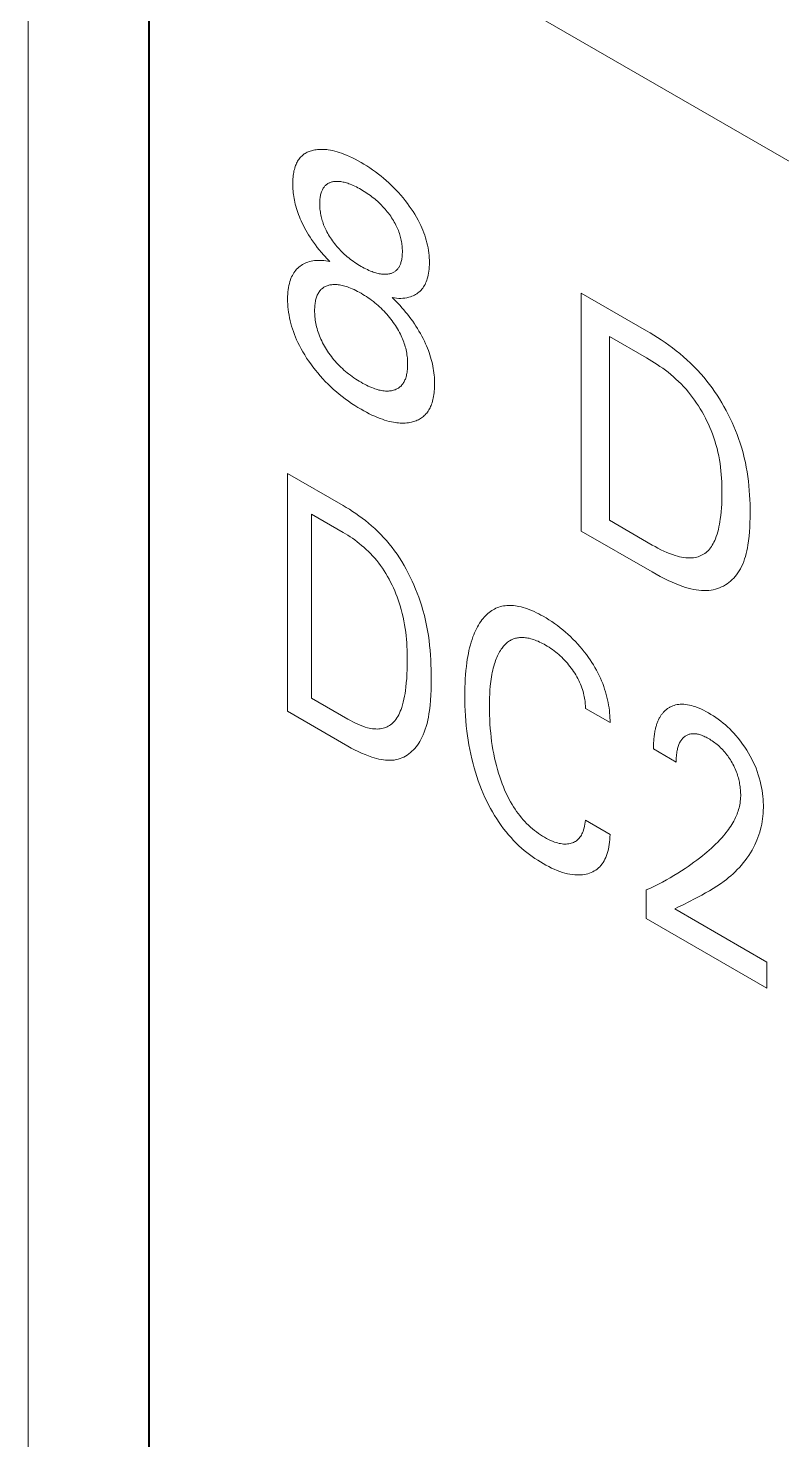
# Model space of a CAD drawing. Header units: inches. Extents: x 67578 to 72421, y -34894 to -31675.
# Drawn here: x 69240.18 to 69247.18, y -33303.25 to -33290.14 of the extents above; entities that cross this region are included whole.
import ezdxf

# ---------------------------------------------------------------- set-up
doc = ezdxf.new("R2010")
doc.units = ezdxf.units.IN
doc.header["$MEASUREMENT"] = 0

# ---------------------------------------------------------------- blocks, each defined once
blk = doc.blocks.new('ET200S')
at = {"lineweight": 0}
for p, q in [((75.7689, 31.5398), (65.8223, 37.2823)), ((64.7269, -33.3791), (64.7269, 36.9319)), ((65.428, 36.9285), (65.428, -28.555)), ((65.434, -33.3791), (65.434, 36.9319)), ((67.9539, 33.1939), (67.9539, 34.582)), ((67.9539, 34.582), (68.3347, 34.3621)), ((68.1183, 34.3297), (68.1183, 33.2564)), ((68.3347, 34.2047), (68.1183, 34.3297)), ((66.2406, 32.1418), (66.2406, 33.5298)), ((66.2406, 33.5298), (66.5643, 33.343)), ((66.3804, 33.2918), (66.3804, 32.2185)), ((66.5643, 33.1856), (66.3804, 33.2918)), ((68.367, 32.9554), (67.9539, 33.1939)), ((68.1183, 33.2564), (68.3679, 33.1123)), ((66.3804, 32.2185), (66.5925, 32.096)), ((66.5918, 31.939), (66.2406, 32.1418)), ((68.1219, 32.0758), (67.9786, 32.1585)), ((68.5079, 31.846), (68.3754, 31.9225)), ((67.9786, 31.5063), (68.1219, 31.4235)), ((68.3334, 30.9335), (68.3334, 31.0998)), ((68.5, 30.9889), (69.038, 30.6783)), ((69.038, 30.5268), (68.3334, 30.9335)), ((69.038, 30.6783), (69.038, 30.5268))]:
    blk.add_line(p, q, dxfattribs=at)
for points in [[(66.4779, 35.418), (66.4688, 35.4192), (66.4597, 35.4201), (66.4507, 35.4206), (66.4418, 35.4209), (66.4331, 35.4209), (66.4244, 35.4206), (66.4158, 35.4199), (66.4074, 35.4189), (66.3991, 35.4176), (66.3924, 35.4164), (66.3859, 35.4148), (66.3794, 35.4131), (66.3731, 35.4111), (66.3669, 35.4089), (66.3608, 35.4064), (66.3549, 35.4037), (66.3491, 35.4007), (66.3435, 35.3974), (66.338, 35.3939), (66.3327, 35.39), (66.3276, 35.3859), (66.323, 35.3817), (66.3186, 35.3773), (66.3143, 35.3727), (66.3103, 35.3678), (66.3064, 35.3626), (66.3027, 35.3572), (66.2992, 35.3516), (66.2959, 35.3457), (66.2928, 35.3397), (66.2899, 35.3334), (66.2872, 35.3269), (66.2847, 35.3201), (66.2821, 35.3121), (66.2798, 35.3039), (66.2778, 35.2954), (66.276, 35.2867), (66.2745, 35.2777), (66.2732, 35.2686), (66.2722, 35.2593), (66.2714, 35.2498), (66.2709, 35.2401), (66.2705, 35.2303), (66.2704, 35.2204), (66.2705, 35.2101), (66.2709, 35.1997), (66.2715, 35.1891), (66.2723, 35.1785), (66.2733, 35.1677), (66.2747, 35.1569), (66.2763, 35.1459), (66.2781, 35.1349), (66.2802, 35.1238), (66.2826, 35.1126), (66.2855, 35.1006), (66.2887, 35.0886), (66.2922, 35.0766), (66.2959, 35.0645), (66.3, 35.0524), (66.3044, 35.0403), (66.3091, 35.0282), (66.314, 35.0162), (66.3193, 35.0042), (66.3258, 34.9901), (66.3327, 34.9761), (66.3399, 34.9622), (66.3475, 34.9485), (66.3553, 34.9349), (66.3634, 34.9215), (66.3718, 34.9083), (66.3803, 34.8953), (66.3912, 34.8795), (66.4024, 34.864), (66.4138, 34.8488), (66.4255, 34.8341), (66.4374, 34.8198), (66.4496, 34.8059), (66.459, 34.7956), (66.4684, 34.7856), (66.478, 34.7759), (66.4877, 34.7664)], [(66.8506, 34.5559), (66.8636, 34.5538), (66.8764, 34.5524), (66.889, 34.5516), (66.9012, 34.5515), (66.9131, 34.5521), (66.9248, 34.5533), (66.9361, 34.5551), (66.9472, 34.5576), (66.9579, 34.5608), (66.9656, 34.5636), (66.9731, 34.5667), (66.9803, 34.5702), (66.9874, 34.574), (66.9942, 34.5783), (67.0008, 34.583), (67.0071, 34.588), (67.0132, 34.5935), (67.019, 34.5993), (67.0242, 34.6053), (67.0292, 34.6117), (67.0339, 34.6184), (67.0382, 34.6255), (67.0423, 34.6329), (67.0461, 34.6406), (67.0496, 34.6487), (67.0528, 34.6571), (67.0556, 34.6657), (67.0586, 34.6764), (67.0611, 34.6874), (67.0632, 34.6988), (67.0649, 34.7105), (67.0662, 34.7224), (67.0671, 34.7347), (67.0677, 34.7473), (67.0678, 34.76), (67.0676, 34.7739), (67.067, 34.788), (67.066, 34.8022), (67.0645, 34.8167), (67.0625, 34.8314), (67.06, 34.8462), (67.057, 34.8612), (67.0535, 34.8763), (67.0498, 34.8906), (67.0455, 34.9051), (67.0408, 34.9196), (67.0356, 34.9341), (67.03, 34.9486), (67.0239, 34.963), (67.0175, 34.9773), (67.0107, 34.9915), (67.0018, 35.0087), (66.9924, 35.0256), (66.9826, 35.0422), (66.9723, 35.0586), (66.9616, 35.0746), (66.9505, 35.0904), (66.9392, 35.1058), (66.9267, 35.1221), (66.9139, 35.138), (66.9008, 35.1534), (66.8875, 35.1685), (66.874, 35.1831), (66.8603, 35.1972), (66.8457, 35.2117), (66.8309, 35.2257), (66.8159, 35.2392), (66.8008, 35.2522), (66.7856, 35.2647), (66.7703, 35.2768), (66.7536, 35.2893), (66.7368, 35.3014), (66.7199, 35.3129), (66.703, 35.3239), (66.6861, 35.3343), (66.6691, 35.3444), (66.6522, 35.3539), (66.6353, 35.363), (66.6184, 35.3715), (66.6015, 35.3795), (66.5847, 35.3868), (66.5679, 35.3936), (66.5548, 35.3984), (66.5418, 35.4029), (66.5288, 35.4069), (66.5159, 35.4104), (66.5031, 35.4134), (66.4905, 35.416), (66.4779, 35.418)], [(66.5022, 34.8879), (66.4964, 34.8962), (66.4907, 34.9046), (66.4852, 34.9131), (66.4799, 34.9218), (66.4749, 34.9306), (66.47, 34.9395), (66.4654, 34.9485), (66.461, 34.9576), (66.4574, 34.9655), (66.454, 34.9735), (66.4509, 34.9815), (66.4479, 34.9895), (66.4452, 34.9976), (66.4426, 35.0056), (66.4403, 35.0136), (66.4382, 35.0216), (66.4363, 35.0296), (66.4344, 35.0381), (66.4329, 35.0467), (66.4315, 35.0551), (66.4304, 35.0634), (66.4295, 35.0717), (66.4289, 35.0799), (66.4284, 35.088), (66.4281, 35.0959), (66.428, 35.1038), (66.4281, 35.1108), (66.4283, 35.1176), (66.4287, 35.1244), (66.4293, 35.131), (66.43, 35.1375), (66.4309, 35.1439), (66.432, 35.1502), (66.4332, 35.1562), (66.4347, 35.1621), (66.4364, 35.1679), (66.4379, 35.1725), (66.4396, 35.177), (66.4415, 35.1814), (66.4435, 35.1856), (66.4456, 35.1897), (66.4479, 35.1936), (66.4503, 35.1974), (66.4529, 35.2009), (66.4556, 35.2043), (66.4584, 35.2075), (66.4614, 35.2105), (66.4646, 35.2134), (66.4679, 35.2161), (66.4714, 35.2186), (66.475, 35.2209), (66.4787, 35.223), (66.4825, 35.2249), (66.4864, 35.2266), (66.4904, 35.2282), (66.4945, 35.2295), (66.4987, 35.2307), (66.503, 35.2317), (66.5086, 35.2328), (66.5143, 35.2335), (66.52, 35.2341), (66.5259, 35.2343), (66.5319, 35.2343), (66.5379, 35.2341), (66.544, 35.2336), (66.5502, 35.2329), (66.557, 35.2318), (66.5638, 35.2305), (66.5706, 35.229), (66.5776, 35.2272), (66.5845, 35.2252), (66.5915, 35.223), (66.5986, 35.2206), (66.6056, 35.2179), (66.6146, 35.2143), (66.6237, 35.2104), (66.6327, 35.2062), (66.6418, 35.2018), (66.6509, 35.1971), (66.66, 35.1921), (66.6691, 35.187), (66.6782, 35.1816), (66.6874, 35.176), (66.6965, 35.1702), (66.7055, 35.1642), (66.7146, 35.1579), (66.7236, 35.1514), (66.7327, 35.1446), (66.7407, 35.1383), (66.7488, 35.1317), (66.7567, 35.125), (66.7647, 35.118), (66.7725, 35.1107), (66.7803, 35.1033), (66.788, 35.0956), (66.7951, 35.0882), (66.8021, 35.0807), (66.809, 35.0729), (66.8157, 35.0649), (66.8224, 35.0568), (66.8289, 35.0484), (66.8353, 35.0399), (66.8364, 35.0383)], [(66.8364, 35.0383), (66.8421, 35.0302), (66.8477, 35.0221), (66.853, 35.0138), (66.8582, 35.0054), (66.8632, 34.9968), (66.868, 34.9882), (66.8726, 34.9794), (66.8769, 34.9706), (66.8805, 34.9627), (66.8839, 34.9548), (66.8871, 34.9468), (66.8901, 34.9389), (66.8929, 34.9309), (66.8955, 34.9229), (66.8978, 34.9149), (66.9, 34.907), (66.9019, 34.8991), (66.9037, 34.8906), (66.9053, 34.8822), (66.9067, 34.8738), (66.9078, 34.8655), (66.9087, 34.8573), (66.9094, 34.8492), (66.9099, 34.8412), (66.9101, 34.8333), (66.9102, 34.8254), (66.9102, 34.8184), (66.9099, 34.8115), (66.9096, 34.8047), (66.909, 34.798), (66.9083, 34.7914), (66.9074, 34.7849), (66.9064, 34.7786), (66.9051, 34.7725), (66.9037, 34.7665), (66.902, 34.7607), (66.9005, 34.756), (66.8988, 34.7514), (66.897, 34.7469), (66.895, 34.7427), (66.8929, 34.7385), (66.8906, 34.7345), (66.8882, 34.7307), (66.8857, 34.7271), (66.883, 34.7236), (66.8802, 34.7203), (66.8773, 34.7172), (66.8741, 34.7143), (66.8708, 34.7115), (66.8674, 34.7089), (66.8639, 34.7065), (66.8602, 34.7044), (66.8564, 34.7024), (66.8525, 34.7006), (66.8486, 34.6989), (66.8445, 34.6975), (66.8403, 34.6962), (66.8361, 34.6951), (66.8312, 34.694), (66.8261, 34.6932), (66.821, 34.6925), (66.8158, 34.6921), (66.8105, 34.6918), (66.8052, 34.6918), (66.7998, 34.692), (66.7943, 34.6923), (66.7888, 34.6929), (66.782, 34.6938), (66.7752, 34.695), (66.7683, 34.6965), (66.7614, 34.6982), (66.7544, 34.7002), (66.7473, 34.7023), (66.7402, 34.7047), (66.7331, 34.7073), (66.7241, 34.7109), (66.7149, 34.7148), (66.7058, 34.719), (66.6967, 34.7235), (66.6875, 34.7282), (66.6783, 34.7332), (66.6691, 34.7384), (66.6599, 34.7438), (66.6508, 34.7494), (66.6416, 34.7553), (66.6325, 34.7614), (66.6233, 34.7677), (66.6142, 34.7743), (66.6051, 34.7812), (66.597, 34.7876), (66.5889, 34.7943), (66.5809, 34.8012), (66.5729, 34.8083), (66.565, 34.8156), (66.5572, 34.8232), (66.5495, 34.8311), (66.5424, 34.8386), (66.5354, 34.8463), (66.5285, 34.8542), (66.5217, 34.8624), (66.515, 34.8707), (66.5085, 34.8792), (66.5022, 34.8879)], [(66.4877, 34.7664), (66.4757, 34.7687), (66.4638, 34.7705), (66.4521, 34.7719), (66.4404, 34.7728), (66.4295, 34.7732), (66.4186, 34.7732), (66.408, 34.7727), (66.3976, 34.7717), (66.3876, 34.7702), (66.3779, 34.7683), (66.3684, 34.7658), (66.359, 34.763), (66.3508, 34.76), (66.3428, 34.7566), (66.3349, 34.7528), (66.3273, 34.7487), (66.32, 34.7441), (66.3129, 34.7391), (66.306, 34.7337), (66.2995, 34.7278), (66.2932, 34.7215), (66.2876, 34.7151), (66.2823, 34.7082), (66.2772, 34.701), (66.2725, 34.6934), (66.2681, 34.6855), (66.264, 34.6771), (66.2603, 34.6685), (66.2568, 34.6595), (66.2538, 34.6502), (66.2506, 34.6387), (66.2479, 34.6269), (66.2456, 34.6147), (66.2438, 34.6022), (66.2424, 34.5893), (66.2414, 34.5761), (66.2408, 34.5627), (66.2406, 34.549), (66.2408, 34.5337), (66.2414, 34.5182), (66.2425, 34.5024), (66.2441, 34.4864), (66.2462, 34.4702), (66.2488, 34.4539), (66.2519, 34.4374), (66.2556, 34.4207), (66.2595, 34.4049), (66.264, 34.3891), (66.2689, 34.3732), (66.2743, 34.3573), (66.2802, 34.3414), (66.2865, 34.3256), (66.2932, 34.3098), (66.3004, 34.2941), (66.3096, 34.2755), (66.3194, 34.2571), (66.3297, 34.2389), (66.3405, 34.2211), (66.3517, 34.2035), (66.3633, 34.1862), (66.3752, 34.1693), (66.3887, 34.1511), (66.4025, 34.1333), (66.4166, 34.1161), (66.431, 34.0992), (66.4456, 34.0829), (66.4605, 34.067), (66.4764, 34.0509), (66.4925, 34.0353), (66.5088, 34.0203), (66.5252, 34.0059), (66.5418, 33.992), (66.5585, 33.9787), (66.5768, 33.9647), (66.5952, 33.9514), (66.6136, 33.9388), (66.6321, 33.9267), (66.6506, 33.9151), (66.6691, 33.9042), (66.6851, 33.8952), (66.701, 33.8865), (66.7169, 33.8784), (66.7328, 33.8707), (66.7486, 33.8634), (66.7644, 33.8567), (66.7802, 33.8506), (66.7935, 33.8457), (66.8068, 33.8413), (66.82, 33.8374), (66.8331, 33.8339), (66.8462, 33.8308), (66.8591, 33.8283)], [(66.4818, 34.2312), (66.48, 34.2337), (66.4736, 34.2432), (66.4673, 34.2528), (66.4613, 34.2626), (66.4554, 34.2725), (66.4498, 34.2825), (66.4445, 34.2926), (66.4394, 34.3029), (66.4346, 34.3132), (66.4301, 34.3234), (66.426, 34.3337), (66.4221, 34.344), (66.4186, 34.3544), (66.4153, 34.3647), (66.4123, 34.375), (66.4097, 34.3853), (66.4073, 34.3955), (66.4053, 34.4053), (66.4035, 34.4151), (66.4021, 34.4247), (66.4008, 34.4343), (66.3999, 34.4438), (66.3991, 34.4532), (66.3986, 34.4624), (66.3983, 34.4716), (66.3982, 34.4806), (66.3983, 34.4885), (66.3986, 34.4963), (66.399, 34.5039), (66.3996, 34.5115), (66.4004, 34.5189), (66.4014, 34.5261), (66.4026, 34.5332), (66.404, 34.5401), (66.4056, 34.5469), (66.4075, 34.5534), (66.4094, 34.5593), (66.4115, 34.5649), (66.4138, 34.5704), (66.4163, 34.5757), (66.419, 34.5808), (66.4219, 34.5856), (66.425, 34.5902), (66.4282, 34.5946), (66.4317, 34.5987), (66.4353, 34.6026), (66.4393, 34.6063), (66.4434, 34.6098), (66.4476, 34.613), (66.4521, 34.6159), (66.4567, 34.6186), (66.4614, 34.621), (66.4663, 34.6231), (66.4713, 34.625), (66.4765, 34.6267), (66.4817, 34.6282), (66.4873, 34.6295), (66.4929, 34.6305), (66.4987, 34.6313), (66.5046, 34.6319), (66.5105, 34.6322), (66.5166, 34.6323), (66.5227, 34.6322), (66.5288, 34.6318), (66.5351, 34.6313), (66.5427, 34.6303), (66.5503, 34.629), (66.5581, 34.6274), (66.5659, 34.6256), (66.5737, 34.6234), (66.5816, 34.621), (66.5896, 34.6184), (66.5976, 34.6155), (66.6077, 34.6115), (66.6179, 34.6072), (66.6281, 34.6026), (66.6383, 34.5976), (66.6486, 34.5923), (66.6589, 34.5868), (66.6691, 34.581), (66.6795, 34.5749), (66.6898, 34.5685), (66.7001, 34.5619), (66.7104, 34.555), (66.7207, 34.5479), (66.731, 34.5404), (66.7412, 34.5326), (66.7503, 34.5253), (66.7595, 34.5178), (66.7685, 34.51), (66.7775, 34.5019), (66.7864, 34.4936), (66.7952, 34.4849), (66.8039, 34.476), (66.812, 34.4675), (66.8199, 34.4587), (66.8277, 34.4496), (66.8353, 34.4404), (66.8428, 34.4309), (66.8502, 34.4212), (66.8574, 34.4113)], [(66.8591, 33.8283), (66.8781, 33.8255), (66.8881, 33.8245), (66.8979, 33.8238), (66.9076, 33.8235), (66.9171, 33.8235), (66.9266, 33.8239), (66.9359, 33.8246), (66.9451, 33.8257), (66.9542, 33.8271), (66.9631, 33.8289), (66.9701, 33.8306), (66.977, 33.8326), (66.9839, 33.8348), (66.9905, 33.8373), (66.9971, 33.8401), (67.0035, 33.8431), (67.0097, 33.8464), (67.0158, 33.85), (67.0217, 33.8538), (67.0275, 33.858), (67.033, 33.8625), (67.0383, 33.8672), (67.0432, 33.8721), (67.0479, 33.8772), (67.0524, 33.8826), (67.0566, 33.8882), (67.0607, 33.8941), (67.0646, 33.9003), (67.0683, 33.9067), (67.0718, 33.9133), (67.075, 33.9202), (67.078, 33.9273), (67.0809, 33.9346), (67.0835, 33.9422), (67.0862, 33.9512), (67.0887, 33.9605), (67.0908, 33.97), (67.0927, 33.9798), (67.0943, 33.9898), (67.0957, 34), (67.0967, 34.0104), (67.0975, 34.021), (67.0981, 34.0317), (67.0984, 34.0426), (67.0985, 34.0537), (67.0983, 34.0661), (67.0979, 34.0786), (67.0971, 34.0912), (67.096, 34.104), (67.0946, 34.117), (67.0928, 34.13), (67.0907, 34.1432), (67.0882, 34.1565), (67.0854, 34.1699), (67.0823, 34.1828), (67.0789, 34.1957), (67.0751, 34.2087), (67.071, 34.2216), (67.0666, 34.2347), (67.0619, 34.2477), (67.0569, 34.2607), (67.0515, 34.2736), (67.0459, 34.2865), (67.0388, 34.3017), (67.0314, 34.3167), (67.0236, 34.3316), (67.0155, 34.3463), (67.0071, 34.3609), (66.9983, 34.3753), (66.9893, 34.3894), (66.9801, 34.4034), (66.9704, 34.4175), (66.9604, 34.4314), (66.9503, 34.445), (66.94, 34.4584), (66.9294, 34.4715), (66.9187, 34.4844), (66.9078, 34.4969), (66.8968, 34.5092), (66.8854, 34.5214), (66.874, 34.5332), (66.8623, 34.5447), (66.8506, 34.5559)], [(66.8574, 34.4113), (66.8639, 34.4019), (66.8703, 34.3924), (66.8765, 34.3828), (66.8824, 34.373), (66.8881, 34.3631), (66.8936, 34.353), (66.8989, 34.3428), (66.9038, 34.3326), (66.9078, 34.3236), (66.9116, 34.3146), (66.9152, 34.3055), (66.9185, 34.2965), (66.9216, 34.2874), (66.9245, 34.2783), (66.9271, 34.2692), (66.9295, 34.2602), (66.9316, 34.2513), (66.9337, 34.2416), (66.9354, 34.232), (66.937, 34.2224), (66.9382, 34.213), (66.9392, 34.2037), (66.9399, 34.1944), (66.9405, 34.1853), (66.9408, 34.1762), (66.9409, 34.1673), (66.9408, 34.1593), (66.9406, 34.1513), (66.9402, 34.1435), (66.9396, 34.1358), (66.9388, 34.1282), (66.9378, 34.1207), (66.9366, 34.1135), (66.9352, 34.1064), (66.9336, 34.0995), (66.9317, 34.0927), (66.9298, 34.0867), (66.9277, 34.0809), (66.9255, 34.0753), (66.923, 34.0699), (66.9203, 34.0647), (66.9175, 34.0597), (66.9144, 34.0549), (66.9112, 34.0504), (66.9078, 34.0461), (66.9042, 34.0421), (66.9003, 34.0382), (66.8963, 34.0347), (66.892, 34.0314), (66.8876, 34.0283), (66.8831, 34.0256), (66.8784, 34.023), (66.8735, 34.0208), (66.8686, 34.0187), (66.8635, 34.0169), (66.8583, 34.0153), (66.8527, 34.0139), (66.847, 34.0127), (66.8412, 34.0118), (66.8354, 34.0111), (66.8294, 34.0107), (66.8233, 34.0105), (66.8172, 34.0105), (66.811, 34.0108), (66.8047, 34.0113), (66.7971, 34.0122), (66.7893, 34.0134), (66.7815, 34.0149), (66.7737, 34.0167), (66.7657, 34.0188), (66.7577, 34.0212), (66.7497, 34.0238), (66.7416, 34.0267), (66.7314, 34.0307), (66.7211, 34.035), (66.7107, 34.0397), (66.7003, 34.0447), (66.69, 34.0501), (66.6795, 34.0557), (66.6691, 34.0616), (66.6587, 34.0677), (66.6483, 34.0741), (66.6379, 34.0808), (66.6276, 34.0877), (66.6172, 34.095), (66.6069, 34.1025), (66.5966, 34.1104), (66.5874, 34.1178), (66.5782, 34.1255), (66.5691, 34.1334), (66.5601, 34.1416), (66.5512, 34.15), (66.5423, 34.1588), (66.5336, 34.1678), (66.5258, 34.1762), (66.5181, 34.1849), (66.5105, 34.1937), (66.5031, 34.2028), (66.4958, 34.2121), (66.4887, 34.2215), (66.4818, 34.2312)], [(68.367, 32.9554), (68.3903, 32.9422), (68.4137, 32.9295), (68.4371, 32.9173), (68.4606, 32.9058), (68.4841, 32.895), (68.5074, 32.885), (68.5306, 32.876), (68.5468, 32.8703), (68.5628, 32.8651), (68.5787, 32.8605), (68.5945, 32.8565), (68.6101, 32.8531), (68.6255, 32.8503), (68.6408, 32.8483), (68.6558, 32.847), (68.6706, 32.8464), (68.6851, 32.8466), (68.6984, 32.8476), (68.7115, 32.8492), (68.7243, 32.8515), (68.7369, 32.8545), (68.7491, 32.8582), (68.7611, 32.8625), (68.7727, 32.8675), (68.784, 32.8731), (68.795, 32.8793), (68.8056, 32.8861), (68.8159, 32.8935), (68.8257, 32.9015), (68.8352, 32.9101), (68.8442, 32.9192), (68.8528, 32.9289), (68.861, 32.9391), (68.8687, 32.9498), (68.8759, 32.9611), (68.8833, 32.9739), (68.8901, 32.9873), (68.8963, 33.0013), (68.9021, 33.0158), (68.9073, 33.0308), (68.9121, 33.0462), (68.9164, 33.0621), (68.9203, 33.0785), (68.9237, 33.0952), (68.9268, 33.1123), (68.9305, 33.1374), (68.9334, 33.1631), (68.9357, 33.1893), (68.9375, 33.2161), (68.9386, 33.2433), (68.9393, 33.2709), (68.9396, 33.2987), (68.9394, 33.3247), (68.9389, 33.3509), (68.9381, 33.3773), (68.9367, 33.4039), (68.9349, 33.4306), (68.9326, 33.4575), (68.9297, 33.4845), (68.9263, 33.5117), (68.9222, 33.539), (68.9174, 33.5665), (68.9119, 33.5942), (68.9056, 33.6219), (68.8986, 33.6498), (68.8907, 33.6779), (68.882, 33.706), (68.8723, 33.7343), (68.8637, 33.7576), (68.8544, 33.781), (68.8445, 33.8044), (68.8341, 33.8278), (68.8231, 33.851), (68.8115, 33.8742), (68.7994, 33.8971), (68.7868, 33.9198), (68.7738, 33.9423), (68.7603, 33.9645), (68.7463, 33.9863), (68.7319, 34.0077), (68.7172, 34.0287), (68.702, 34.0493), (68.6865, 34.0693), (68.6707, 34.0888), (68.6515, 34.1112), (68.6319, 34.1327), (68.6118, 34.1535), (68.5915, 34.1735), (68.5709, 34.1928), (68.55, 34.2113), (68.5289, 34.2292), (68.5075, 34.2463), (68.4861, 34.2628), (68.4645, 34.2787), (68.4429, 34.294), (68.4212, 34.3087), (68.3995, 34.3228), (68.3778, 34.3364), (68.3562, 34.3495), (68.3347, 34.3621)], [(68.3347, 34.2047), (68.3503, 34.1955), (68.3661, 34.186), (68.3819, 34.176), (68.3977, 34.1657), (68.4135, 34.1549), (68.4293, 34.1437), (68.445, 34.1321), (68.4607, 34.12), (68.4762, 34.1074), (68.4916, 34.0943), (68.5068, 34.0807), (68.5218, 34.0666), (68.5366, 34.0519), (68.5511, 34.0367), (68.5654, 34.0209), (68.5794, 34.0045), (68.5917, 33.9892), (68.6038, 33.9734), (68.6155, 33.9572), (68.627, 33.9406), (68.638, 33.9236), (68.6488, 33.9063), (68.6591, 33.8888), (68.669, 33.871), (68.6786, 33.853), (68.6877, 33.8349), (68.6964, 33.8166), (68.7046, 33.7983), (68.7123, 33.7799), (68.7195, 33.7614), (68.7262, 33.743), (68.7337, 33.7206), (68.7404, 33.6982), (68.7464, 33.6759), (68.7517, 33.6538), (68.7564, 33.6318), (68.7604, 33.6099), (68.7639, 33.5881), (68.7668, 33.5665), (68.7692, 33.5451), (68.7711, 33.5238), (68.7727, 33.5027), (68.7738, 33.4818), (68.7745, 33.461), (68.775, 33.4405), (68.7751, 33.4202), (68.775, 33.3969), (68.7745, 33.3739), (68.7736, 33.3512), (68.7723, 33.3288), (68.7705, 33.3068), (68.7683, 33.2851), (68.7656, 33.2637), (68.7632, 33.2483), (68.7606, 33.2331), (68.7576, 33.2182), (68.7543, 33.2035), (68.7505, 33.1892), (68.7464, 33.1752), (68.7419, 33.1616), (68.7369, 33.1485), (68.7328, 33.1388), (68.7284, 33.1295), (68.7238, 33.1204), (68.7188, 33.1117), (68.7135, 33.1034), (68.7079, 33.0955), (68.702, 33.088), (68.6957, 33.081), (68.6891, 33.0744), (68.6824, 33.0686), (68.6754, 33.0633), (68.6681, 33.0585), (68.6606, 33.0541), (68.6527, 33.0503), (68.6446, 33.0469), (68.6363, 33.044), (68.6277, 33.0415), (68.6189, 33.0396), (68.6099, 33.0382), (68.5988, 33.0371), (68.5874, 33.0367), (68.5758, 33.037), (68.564, 33.0379), (68.5521, 33.0394), (68.5399, 33.0415), (68.5277, 33.0441), (68.5153, 33.0472), (68.5028, 33.0508), (68.4862, 33.0562), (68.4694, 33.0624), (68.4526, 33.0693), (68.4357, 33.0768), (68.4188, 33.0849), (68.4018, 33.0936), (68.3849, 33.1027), (68.3679, 33.1123)], [(66.5918, 31.939), (66.6118, 31.9278), (66.6318, 31.9171), (66.652, 31.907), (66.6721, 31.8976), (66.6922, 31.889), (66.7122, 31.8812), (66.7321, 31.8743), (66.7459, 31.87), (66.7596, 31.8663), (66.7731, 31.8631), (66.7864, 31.8605), (66.7996, 31.8584), (66.8126, 31.857), (66.8254, 31.8562), (66.8379, 31.856), (66.8502, 31.8566), (66.8622, 31.8578), (66.874, 31.8598), (66.8856, 31.8626), (66.8968, 31.8661), (66.9077, 31.8702), (66.9183, 31.8751), (66.9286, 31.8806), (66.9385, 31.8867), (66.9481, 31.8934), (66.9573, 31.9007), (66.9662, 31.9086), (66.9748, 31.9169), (66.983, 31.9258), (66.9908, 31.9352), (66.9983, 31.9451), (67.0054, 31.9554), (67.0121, 31.9661), (67.0184, 31.9773), (67.0244, 31.9888), (67.0315, 32.0043), (67.038, 32.0203), (67.0439, 32.0369), (67.0492, 32.054), (67.054, 32.0716), (67.0583, 32.0896), (67.062, 32.1081), (67.0653, 32.127), (67.0681, 32.1463), (67.0716, 32.1758), (67.0743, 32.206), (67.0762, 32.2369), (67.0775, 32.2682), (67.0782, 32.2999), (67.0784, 32.3319), (67.0783, 32.3593), (67.0779, 32.3868), (67.0771, 32.4144), (67.0759, 32.4423), (67.0743, 32.4703), (67.0721, 32.4985), (67.0693, 32.5269), (67.066, 32.5555), (67.062, 32.5843), (67.0572, 32.6133), (67.0518, 32.6425), (67.0455, 32.672), (67.0384, 32.7016), (67.0303, 32.7315), (67.0213, 32.7617), (67.0137, 32.7851), (67.0055, 32.8085), (66.9968, 32.832), (66.9875, 32.8555), (66.9776, 32.879), (66.9671, 32.9023), (66.9562, 32.9254), (66.9447, 32.9484), (66.9326, 32.9711), (66.9201, 32.9934), (66.907, 33.0154), (66.8935, 33.037), (66.8795, 33.0581), (66.8649, 33.0787), (66.8499, 33.0987), (66.8341, 33.1186), (66.8177, 33.1379), (66.801, 33.1565), (66.7839, 33.1745), (66.7664, 33.1918), (66.7487, 33.2085), (66.7307, 33.2246), (66.7126, 33.2401), (66.6942, 33.255), (66.6757, 33.2693), (66.6571, 33.283), (66.6385, 33.2961), (66.6199, 33.3087), (66.6013, 33.3207), (66.5827, 33.3321), (66.5643, 33.343)], [(66.5643, 33.1856), (66.5777, 33.1776), (66.5913, 33.1693), (66.6048, 33.1605), (66.6184, 33.1513), (66.632, 33.1417), (66.6455, 33.1316), (66.659, 33.1212), (66.6724, 33.1102), (66.6856, 33.0989), (66.6987, 33.087), (66.7116, 33.0748), (66.7243, 33.0621), (66.7367, 33.0489), (66.7489, 33.0352), (66.7608, 33.0211), (66.7723, 33.0066), (66.7833, 32.9918), (66.7939, 32.9766), (66.8042, 32.961), (66.8141, 32.9451), (66.8236, 32.9288), (66.8327, 32.9123), (66.8415, 32.8956), (66.8498, 32.8786), (66.8578, 32.8616), (66.8654, 32.8443), (66.8725, 32.827), (66.8793, 32.8097), (66.8857, 32.7924), (66.8916, 32.775), (66.8971, 32.7578), (66.9037, 32.7353), (66.9095, 32.7131), (66.9147, 32.691), (66.9193, 32.6691), (66.9233, 32.6474), (66.9267, 32.6258), (66.9296, 32.6044), (66.9321, 32.5832), (66.9341, 32.5621), (66.9356, 32.5412), (66.9368, 32.5205), (66.9377, 32.4999), (66.9383, 32.4795), (66.9386, 32.4593), (66.9387, 32.4392), (66.9385, 32.4121), (66.9379, 32.3854), (66.9368, 32.359), (66.9353, 32.3329), (66.9332, 32.3072), (66.9306, 32.2819), (66.9283, 32.2641), (66.9257, 32.2466), (66.9227, 32.2294), (66.9192, 32.2125), (66.9154, 32.1959), (66.911, 32.1798), (66.9062, 32.1641), (66.9023, 32.1531), (66.8981, 32.1423), (66.8937, 32.1318), (66.8888, 32.1217), (66.8836, 32.1121), (66.878, 32.1029), (66.872, 32.0941), (66.8655, 32.086), (66.86, 32.0798), (66.8542, 32.0739), (66.8481, 32.0685), (66.8418, 32.0635), (66.8351, 32.0589), (66.8282, 32.0548), (66.8211, 32.0511), (66.8137, 32.0479), (66.8061, 32.0451), (66.7982, 32.0429), (66.7899, 32.041), (66.7814, 32.0398), (66.7726, 32.039), (66.7637, 32.0387), (66.7546, 32.0388), (66.7454, 32.0394), (66.736, 32.0405), (66.7265, 32.042), (66.7169, 32.0439), (66.7072, 32.0462), (66.6931, 32.0502), (66.679, 32.0549), (66.6647, 32.0603), (66.6503, 32.0664), (66.6359, 32.073), (66.6215, 32.0802), (66.607, 32.0879), (66.5925, 32.096)], [(68.1219, 32.0758), (68.122, 32.0896), (68.1216, 32.1036), (68.1209, 32.118), (68.1197, 32.1326), (68.1182, 32.1473), (68.1163, 32.1623), (68.1139, 32.1775), (68.1111, 32.1927), (68.1079, 32.2081), (68.1043, 32.2239), (68.1001, 32.2398), (68.0956, 32.2557), (68.0906, 32.2716), (68.0851, 32.2875), (68.0792, 32.3034), (68.0728, 32.3192), (68.0659, 32.335), (68.0586, 32.3508), (68.0508, 32.3665), (68.0425, 32.382), (68.0339, 32.3973), (68.0249, 32.4124), (68.0155, 32.4273), (68.0059, 32.442), (67.9959, 32.4564), (67.984, 32.4729), (67.9717, 32.489), (67.9592, 32.5046), (67.9463, 32.5198), (67.9332, 32.5346), (67.9199, 32.549), (67.9056, 32.5636), (67.8912, 32.5777), (67.8765, 32.5913), (67.8617, 32.6043), (67.8468, 32.6169), (67.8318, 32.629), (67.8153, 32.6417), (67.7986, 32.6538), (67.782, 32.6653), (67.7652, 32.6763), (67.7484, 32.6867), (67.7316, 32.6966), (67.7186, 32.7039), (67.7056, 32.7108), (67.6926, 32.7174), (67.6796, 32.7236), (67.6666, 32.7294), (67.6537, 32.7348), (67.6409, 32.7397), (67.6281, 32.7441), (67.6155, 32.748), (67.6029, 32.7514), (67.5904, 32.7543), (67.58, 32.7562), (67.5696, 32.7578), (67.5593, 32.7589), (67.5492, 32.7596), (67.5392, 32.7599), (67.5294, 32.7598), (67.5197, 32.7592), (67.5101, 32.7583), (67.5008, 32.7569), (67.4916, 32.755), (67.4826, 32.7528), (67.4738, 32.7501), (67.4649, 32.7468), (67.4562, 32.7431), (67.4477, 32.7389), (67.4395, 32.7343), (67.4314, 32.7293), (67.4237, 32.7239), (67.4161, 32.7181), (67.4088, 32.712), (67.4017, 32.7055), (67.3949, 32.6986), (67.3883, 32.6915), (67.3819, 32.684), (67.3746, 32.6749), (67.3676, 32.6653), (67.3609, 32.6553), (67.3545, 32.645), (67.3485, 32.6344), (67.3427, 32.6234), (67.3372, 32.6121), (67.3319, 32.6006), (67.327, 32.5887), (67.3223, 32.5765), (67.3169, 32.5611), (67.3119, 32.5453), (67.3072, 32.5292), (67.3029, 32.5127), (67.299, 32.4959), (67.2954, 32.4788), (67.2922, 32.4614), (67.2892, 32.4438), (67.2866, 32.426), (67.2836, 32.4028), (67.2811, 32.3793), (67.2791, 32.3554), (67.2775, 32.3313), (67.2762, 32.3069), (67.2754, 32.2823), (67.2749, 32.2575), (67.2747, 32.2324)], [(67.4232, 32.2887), (67.4263, 32.3166), (67.4281, 32.3299), (67.4301, 32.3431), (67.4323, 32.3561), (67.4348, 32.3689), (67.4375, 32.3815), (67.4405, 32.3939), (67.4437, 32.406), (67.4471, 32.418), (67.4509, 32.4296), (67.4541, 32.4387), (67.4575, 32.4477), (67.4611, 32.4564), (67.4648, 32.465), (67.4688, 32.4733), (67.473, 32.4814), (67.4774, 32.4892), (67.482, 32.4969), (67.4869, 32.5042), (67.4919, 32.5113), (67.4961, 32.5167), (67.5004, 32.5219), (67.5049, 32.5269), (67.5095, 32.5317), (67.5142, 32.5363), (67.5191, 32.5407), (67.5242, 32.5448), (67.5294, 32.5487), (67.5348, 32.5523), (67.5403, 32.5556), (67.546, 32.5587), (67.5518, 32.5615), (67.5578, 32.564), (67.5637, 32.566), (67.5696, 32.5678), (67.5757, 32.5694), (67.5819, 32.5706), (67.5883, 32.5716), (67.5947, 32.5723), (67.6013, 32.5727), (67.608, 32.5728), (67.6147, 32.5727), (67.6216, 32.5723), (67.6285, 32.5716), (67.6355, 32.5707), (67.6426, 32.5695), (67.6509, 32.5678), (67.6593, 32.5657), (67.6678, 32.5632), (67.6764, 32.5604), (67.685, 32.5573), (67.6937, 32.5539), (67.7024, 32.5503), (67.7111, 32.5463), (67.7198, 32.542), (67.7286, 32.5376), (67.7373, 32.5328), (67.7461, 32.5279), (67.756, 32.522), (67.7659, 32.5158), (67.7757, 32.5094), (67.7855, 32.5026), (67.7953, 32.4954), (67.805, 32.488), (67.8139, 32.4808), (67.8227, 32.4732), (67.8315, 32.4654), (67.8402, 32.4573), (67.8487, 32.4489), (67.8571, 32.4401), (67.8651, 32.4315), (67.8729, 32.4226), (67.8806, 32.4134), (67.8881, 32.404), (67.8954, 32.3943), (67.9025, 32.3844), (67.9093, 32.3746), (67.9159, 32.3645), (67.9223, 32.3542), (67.9284, 32.3438), (67.9342, 32.3333), (67.9396, 32.3226), (67.9448, 32.3118), (67.9495, 32.3012), (67.9538, 32.2904), (67.9577, 32.2796), (67.9614, 32.2688), (67.9646, 32.258), (67.9675, 32.2473), (67.9701, 32.2365), (67.972, 32.2275), (67.9737, 32.2185), (67.9751, 32.2095), (67.9763, 32.2007), (67.9772, 32.192), (67.9779, 32.1834), (67.9784, 32.175), (67.9786, 32.1667), (67.9786, 32.1585)], [(67.9786, 31.5063), (67.9773, 31.4946), (67.9757, 31.4832), (67.9736, 31.4721), (67.971, 31.4612), (67.968, 31.4508), (67.9646, 31.4408), (67.9615, 31.4334), (67.9582, 31.4263), (67.9546, 31.4195), (67.9507, 31.413), (67.9464, 31.407), (67.9419, 31.4013), (67.937, 31.3961), (67.932, 31.3914), (67.9266, 31.3871), (67.921, 31.3832), (67.9151, 31.3798), (67.9089, 31.3768), (67.9026, 31.3742), (67.896, 31.372), (67.8889, 31.3701), (67.8816, 31.3687), (67.8741, 31.3678), (67.8664, 31.3673), (67.8586, 31.3672), (67.8506, 31.3676), (67.8422, 31.3685), (67.8337, 31.3698), (67.825, 31.3715), (67.8162, 31.3737), (67.8074, 31.3763), (67.7985, 31.3793), (67.7868, 31.3838), (67.7751, 31.3888), (67.7633, 31.3944), (67.7515, 31.4006), (67.7396, 31.4072), (67.7278, 31.4142), (67.716, 31.4217), (67.7042, 31.4297), (67.6925, 31.4381), (67.6809, 31.4471), (67.6693, 31.4565), (67.6579, 31.4664), (67.6466, 31.4767), (67.6355, 31.4877), (67.6252, 31.4984), (67.615, 31.5096), (67.6051, 31.5212), (67.5954, 31.5331), (67.586, 31.5454), (67.5768, 31.558), (67.5679, 31.5709), (67.5593, 31.5841), (67.551, 31.5974), (67.5412, 31.6142), (67.532, 31.6312), (67.5232, 31.6484), (67.5149, 31.6659), (67.5071, 31.6834), (67.4997, 31.7011), (67.4927, 31.7188), (67.4861, 31.7365), (67.4784, 31.7587), (67.4713, 31.7809), (67.4648, 31.803), (67.4588, 31.8251), (67.4533, 31.847), (67.4483, 31.8689), (67.4432, 31.8935), (67.4387, 31.9179), (67.4347, 31.9422), (67.4312, 31.9664), (67.4282, 31.9903), (67.4256, 32.0141), (67.4232, 32.0411), (67.4212, 32.0678), (67.4198, 32.0942), (67.4188, 32.1205), (67.4182, 32.1465), (67.4181, 32.1723), (67.4183, 32.1961), (67.4189, 32.2196), (67.4199, 32.243), (67.4213, 32.266), (67.4232, 32.2887)], [(67.2747, 32.2324), (67.2749, 32.2037), (67.2756, 32.1748), (67.2767, 32.1457), (67.2784, 32.1163), (67.2806, 32.0866), (67.2833, 32.0567), (67.2867, 32.0264), (67.2901, 31.9998), (67.2941, 31.9729), (67.2986, 31.9459), (67.3037, 31.9187), (67.3094, 31.8913), (67.3157, 31.8638), (67.3226, 31.8362), (67.3294, 31.8113), (67.3368, 31.7864), (67.3447, 31.7614), (67.3532, 31.7364), (67.3624, 31.7114), (67.3722, 31.6864), (67.3826, 31.6615), (67.3923, 31.6398), (67.4024, 31.6183), (67.4131, 31.5968), (67.4243, 31.5756), (67.436, 31.5547), (67.4482, 31.5341), (67.4609, 31.5138), (67.4742, 31.4939), (67.4874, 31.4751), (67.5011, 31.4567), (67.5152, 31.4389), (67.5297, 31.4215), (67.5445, 31.4047), (67.5596, 31.3885), (67.5749, 31.3729), (67.5905, 31.3579), (67.6058, 31.344), (67.6212, 31.3307), (67.6367, 31.318), (67.6524, 31.3058), (67.6681, 31.2943), (67.684, 31.2833), (67.6998, 31.2728), (67.7157, 31.2629), (67.7316, 31.2534), (67.748, 31.2442), (67.7643, 31.2356), (67.7806, 31.2275), (67.7969, 31.2201), (67.8131, 31.2134), (67.8291, 31.2073), (67.844, 31.2023), (67.8587, 31.198), (67.8733, 31.1943), (67.8878, 31.1913), (67.902, 31.1891), (67.916, 31.1876), (67.9275, 31.187), (67.9388, 31.1868), (67.95, 31.1873), (67.9609, 31.1882), (67.9716, 31.1897), (67.9821, 31.1918), (67.9923, 31.1944), (68.0022, 31.1975), (68.0118, 31.2012), (68.0211, 31.2054), (68.0301, 31.2102), (68.0388, 31.2156), (68.0471, 31.2216), (68.0549, 31.2282), (68.0624, 31.2354), (68.0693, 31.2431), (68.0758, 31.2513), (68.0818, 31.2602), (68.0874, 31.2695), (68.0926, 31.2794), (68.0974, 31.2897), (68.1017, 31.3005), (68.1056, 31.3118), (68.1094, 31.3244), (68.1126, 31.3375), (68.1154, 31.351), (68.1177, 31.3649), (68.1195, 31.3791), (68.1208, 31.3937), (68.1216, 31.4085), (68.1219, 31.4235)], [(68.4798, 32.1702), (68.4758, 32.1683), (68.4719, 32.1663), (68.4681, 32.1642), (68.4647, 32.1621), (68.4614, 32.16), (68.4581, 32.1578), (68.4549, 32.1555), (68.4518, 32.1531), (68.4487, 32.1507), (68.4456, 32.1481), (68.4427, 32.1454), (68.4398, 32.1427), (68.4369, 32.1398), (68.4342, 32.1369), (68.4314, 32.1338), (68.4288, 32.1307), (68.4262, 32.1275), (68.4237, 32.1242), (68.4213, 32.1209), (68.4189, 32.1174), (68.4166, 32.1139), (68.4141, 32.1098), (68.4117, 32.1057), (68.4094, 32.1015), (68.4072, 32.0972), (68.4051, 32.0927), (68.403, 32.0882), (68.4011, 32.0836), (68.3992, 32.0789), (68.3974, 32.0742), (68.3956, 32.0693), (68.394, 32.0644), (68.3924, 32.0594), (68.3909, 32.0543), (68.3895, 32.0492), (68.3882, 32.044), (68.3869, 32.0387), (68.3857, 32.0333), (68.3843, 32.0265), (68.383, 32.0195), (68.3818, 32.0124), (68.3807, 32.0053), (68.3797, 31.998), (68.3788, 31.9907), (68.3781, 31.9834), (68.3774, 31.9759), (68.3768, 31.9685), (68.3764, 31.9609), (68.376, 31.9533), (68.3757, 31.9457), (68.3755, 31.938), (68.3754, 31.9303), (68.3754, 31.9225)], [(68.5894, 31.0343), (68.612, 31.0458), (68.6346, 31.0576), (68.6571, 31.0696), (68.6794, 31.082), (68.7016, 31.0948), (68.7235, 31.108), (68.7451, 31.1217), (68.7664, 31.136), (68.7872, 31.151), (68.8008, 31.1613), (68.8141, 31.1719), (68.8272, 31.1828), (68.84, 31.1942), (68.8526, 31.2059), (68.8649, 31.218), (68.8768, 31.2305), (68.8885, 31.2435), (68.8998, 31.2569), (68.9107, 31.2708), (68.9213, 31.2852), (68.9315, 31.3), (68.9413, 31.3154), (68.9506, 31.3314), (68.9595, 31.3479), (68.9665, 31.3619), (68.9731, 31.3762), (68.9794, 31.3909), (68.9853, 31.4061), (68.9908, 31.4216), (68.9958, 31.4376), (69.0004, 31.4539), (69.004, 31.4685), (69.0072, 31.4835), (69.0099, 31.4987), (69.0123, 31.5143), (69.0142, 31.5301), (69.0156, 31.5463), (69.0166, 31.5628), (69.017, 31.5797), (69.0169, 31.5958), (69.0164, 31.6121), (69.0154, 31.6287), (69.0139, 31.6456), (69.0118, 31.6627), (69.0093, 31.6799), (69.0062, 31.6974), (69.0024, 31.7158), (68.998, 31.7344), (68.993, 31.753), (68.9873, 31.7717), (68.9809, 31.7905), (68.9739, 31.8092), (68.9663, 31.8273), (68.9582, 31.8452), (68.9494, 31.8631), (68.9401, 31.8807), (68.9303, 31.898), (68.92, 31.9151), (68.9082, 31.9332), (68.896, 31.9509), (68.8834, 31.9681), (68.8703, 31.9847), (68.8568, 32.0007), (68.8449, 32.0141), (68.8327, 32.0269), (68.8203, 32.0392), (68.8078, 32.0511), (68.795, 32.0624), (68.7822, 32.0733), (68.768, 32.0846), (68.7538, 32.0954), (68.7394, 32.1055), (68.7251, 32.1152), (68.7106, 32.1242), (68.6962, 32.1328), (68.6814, 32.1411), (68.6666, 32.1487), (68.6518, 32.1558), (68.6372, 32.1621), (68.6226, 32.1677), (68.6081, 32.1725), (68.5968, 32.1757), (68.5856, 32.1784), (68.5746, 32.1805), (68.5636, 32.182), (68.5529, 32.1829), (68.5424, 32.1833), (68.5321, 32.183), (68.5228, 32.1821), (68.5137, 32.1808), (68.5049, 32.1789), (68.4963, 32.1765), (68.4879, 32.1736), (68.4798, 32.1702)], [(68.5079, 31.846), (68.508, 31.8548), (68.5082, 31.8635), (68.5086, 31.8722), (68.5092, 31.8807), (68.51, 31.8891), (68.511, 31.8974), (68.5122, 31.9055), (68.5137, 31.9134), (68.515, 31.9196), (68.5164, 31.9256), (68.518, 31.9315), (68.5197, 31.9373), (68.5216, 31.9429), (68.5237, 31.9483), (68.5259, 31.9535), (68.5283, 31.9586), (68.5309, 31.9635), (68.5335, 31.9679), (68.5363, 31.9721), (68.5392, 31.9762), (68.5422, 31.98), (68.5454, 31.9836), (68.5488, 31.9871), (68.5523, 31.9903), (68.5559, 31.9934), (68.5597, 31.9962), (68.5635, 31.9987), (68.5674, 32.001), (68.5714, 32.003), (68.5755, 32.0049), (68.5798, 32.0065), (68.5841, 32.0079), (68.5886, 32.0091), (68.5932, 32.0101), (68.5979, 32.0107), (68.6026, 32.0112), (68.6075, 32.0114), (68.6124, 32.0114), (68.6174, 32.0111), (68.6225, 32.0106), (68.6276, 32.0099), (68.6328, 32.009), (68.6381, 32.0078), (68.6434, 32.0064), (68.6499, 32.0045), (68.6564, 32.0022), (68.663, 31.9997), (68.6696, 31.9969), (68.6762, 31.9938), (68.6829, 31.9905), (68.6895, 31.987), (68.6962, 31.9833), (68.7036, 31.9789), (68.711, 31.9743), (68.7184, 31.9694), (68.7258, 31.9643), (68.7331, 31.9589), (68.7404, 31.9532), (68.7477, 31.9473), (68.7543, 31.9417), (68.7608, 31.9358), (68.7672, 31.9297), (68.7736, 31.9233), (68.7799, 31.9168), (68.7861, 31.91), (68.7921, 31.903), (68.7979, 31.896), (68.8035, 31.8887), (68.809, 31.8814), (68.8143, 31.8738), (68.8195, 31.8661), (68.8246, 31.8582), (68.8294, 31.8503), (68.8345, 31.8415), (68.8394, 31.8326), (68.844, 31.8236), (68.8484, 31.8146), (68.8525, 31.8054), (68.8564, 31.7963), (68.86, 31.787), (68.8631, 31.7786), (68.8659, 31.7701), (68.8685, 31.7616), (68.8709, 31.7532), (68.873, 31.7448), (68.875, 31.7364), (68.8768, 31.728), (68.8784, 31.7197), (68.8799, 31.7104), (68.8813, 31.7012), (68.8824, 31.6921), (68.8833, 31.6831), (68.8839, 31.6742), (68.8843, 31.6655), (68.8845, 31.6568), (68.8845, 31.6483)], [(68.8845, 31.6483), (68.8841, 31.6376), (68.8833, 31.627), (68.8822, 31.6168), (68.8808, 31.6067), (68.879, 31.5969), (68.877, 31.5872), (68.8747, 31.5778), (68.8721, 31.5686), (68.8693, 31.5596), (68.8663, 31.5509), (68.8631, 31.5423), (68.8597, 31.5339), (68.8548, 31.5226), (68.8496, 31.5118), (68.8441, 31.5012), (68.8383, 31.4909), (68.8324, 31.4809), (68.8262, 31.4712), (68.8198, 31.4617), (68.8132, 31.4525), (68.8064, 31.4434), (68.7995, 31.4346), (68.7925, 31.4259), (68.7853, 31.4174), (68.7739, 31.4043), (68.7621, 31.3915), (68.7502, 31.379), (68.7381, 31.3668), (68.7257, 31.3549), (68.7132, 31.3432), (68.7005, 31.3318), (68.6876, 31.3207), (68.6746, 31.3097), (68.6614, 31.299), (68.645, 31.2859), (68.6283, 31.2732), (68.6115, 31.2607), (68.5945, 31.2484), (68.5773, 31.2365), (68.56, 31.2248), (68.5385, 31.2107), (68.5169, 31.1971), (68.495, 31.1838), (68.4729, 31.1709), (68.4506, 31.1584), (68.4276, 31.1459), (68.4044, 31.1338), (68.3809, 31.1221), (68.3573, 31.1108), (68.3334, 31.0998)], [(68.5, 30.9889), (68.5221, 31.0002), (68.5444, 31.0115), (68.5894, 31.0343)]]:
    blk.add_lwpolyline(points, dxfattribs=at)

msp = doc.modelspace()

# ---------------------------------------------------------------- block references
at = {"xscale": 1.59100124616462, "yscale": 1.59100124616462, "zscale": 1.59100124616462}
msp.add_blockref('ET200S', (69137.204, -33347.624), dxfattribs=at)

doc.saveas('drawing.dxf')
